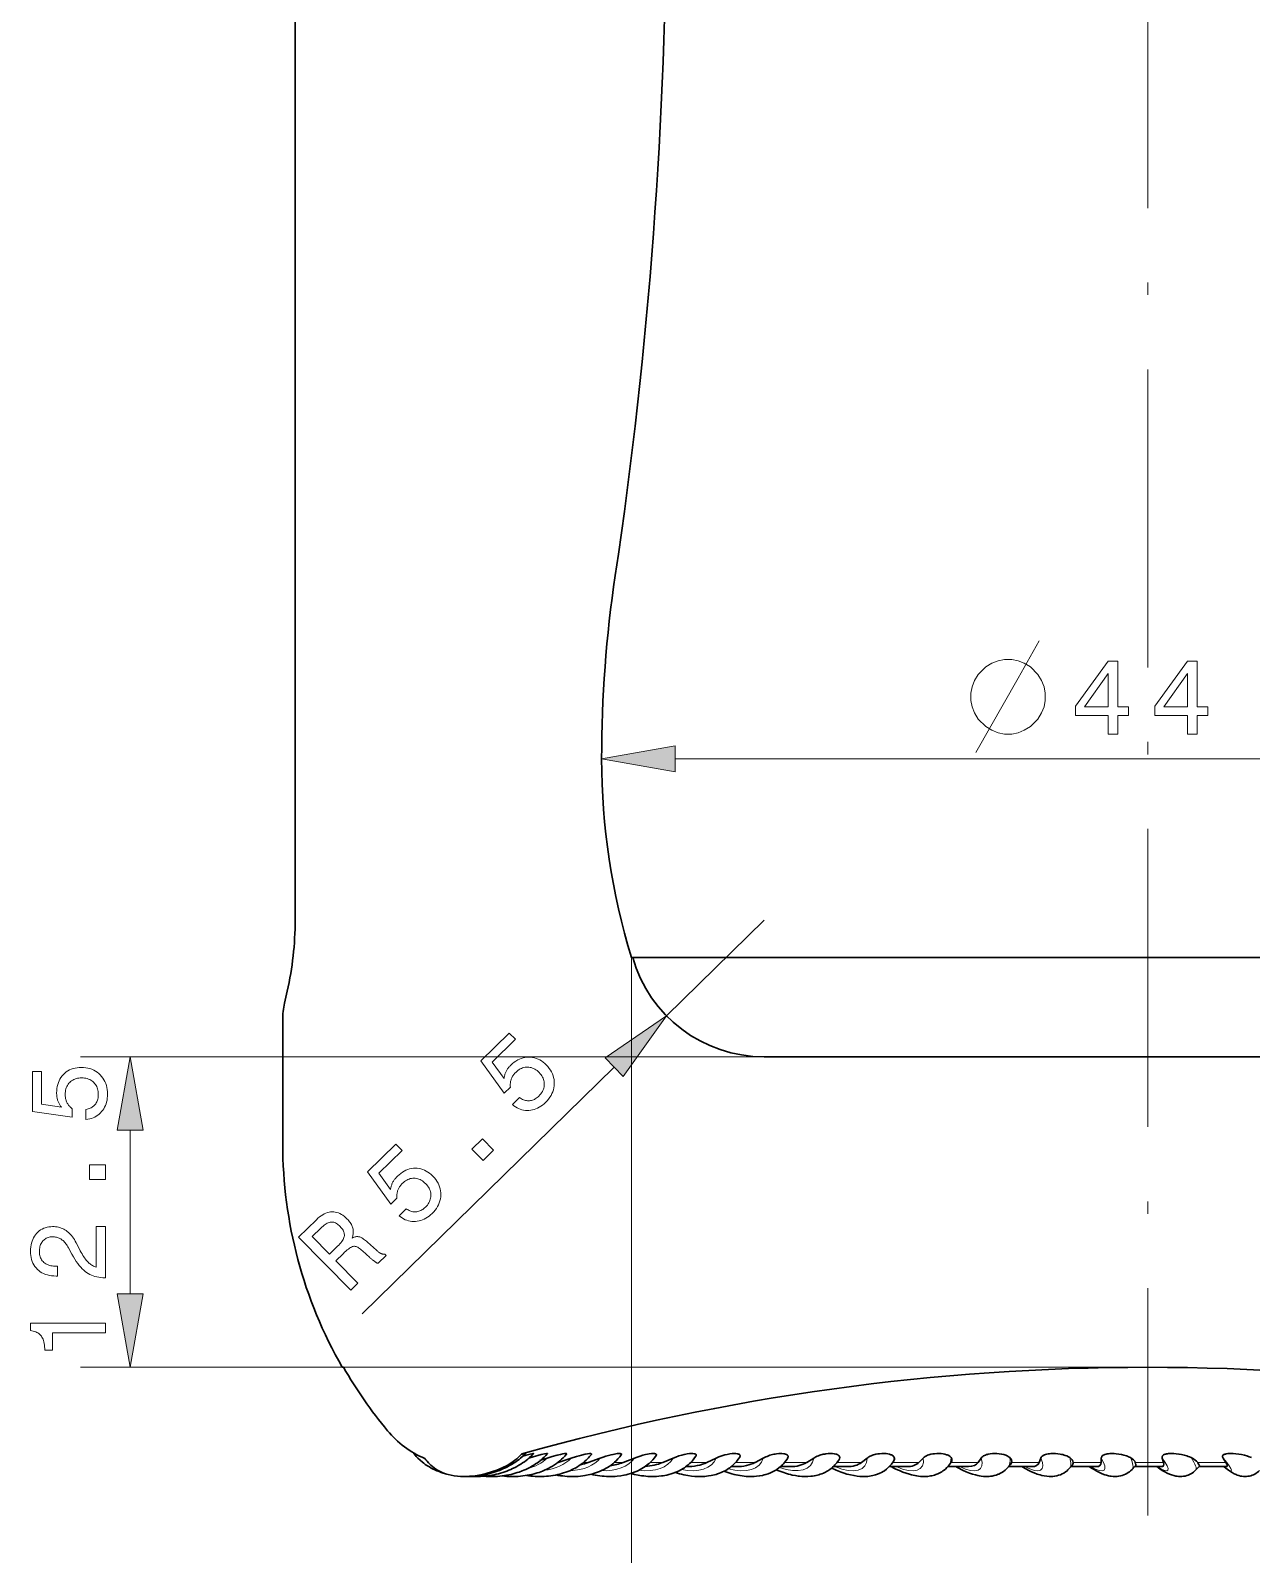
# Model space of a CAD drawing. Extents: x 0 to 297, y 0 to 547.
# Drawn here: x 100.6 to 149.8, y 124.1 to 185.5 of the extents above; entities that cross this region are included whole.
import ezdxf

# ---------------------------------------------------------------- set-up
doc = ezdxf.new("R2010")
doc.units = 0
doc.linetypes.add('DASHDOT', pattern=[18.5, 12, -3, 0.5, -3])

msp = doc.modelspace()

# ---------------------------------------------------------------- linework, layer by layer
at = {"color": 7, "linetype": 'DASHDOT', "lineweight": 13}
msp.add_line((145.6, 356.838), (145.6, 125.691), dxfattribs=at)
at = {"color": 7, "lineweight": 30}
for p, q in [((111.25, 149.658), (111.25, 242.858)), ((166.4, 148.158), (124.8, 148.158)), ((166.35, 148.158), (124.85, 148.158)), ((161.059, 144.158), (130.142, 144.158))]:
    msp.add_line(p, q, dxfattribs=at)
at = {"color": 7, "lineweight": 13}
for p, q in [((126.555, 156.158), (164.646, 156.158)), ((124.8, 148.158), (124.8, 115.795)), ((130.142, 144.158), (102.606, 144.158)), ((145.6, 131.658), (102.606, 131.658))]:
    msp.add_line(p, q, dxfattribs=at)
at = {"color": 7, "lineweight": 13, "ltscale": 0.1375}
msp.add_line((130.142, 149.658), (126.211, 145.811), dxfattribs=at)
at = {"color": 7, "lineweight": 30, "ltscale": 0.0125}
msp.add_line((110.933, 146.804), (110.824, 146.317), dxfattribs=at)
at = {"color": 7, "lineweight": 30, "ltscale": 0.125}
msp.add_line((110.75, 140.658), (110.75, 145.658), dxfattribs=at)
at = {"color": 7, "lineweight": 13, "ltscale": 0.35515}
msp.add_line((124.099, 143.745), (113.946, 133.809), dxfattribs=at)
at = {"color": 7, "lineweight": 13, "ltscale": 0.164782}
msp.add_line((104.606, 134.612), (104.606, 141.204), dxfattribs=at)
at = {"color": 7, "lineweight": 30, "ltscale": 0.00125}
msp.add_line((113.15, 131.658), (113.2, 131.658), dxfattribs=at)
at = {"color": 7, "lineweight": 30, "ltscale": 0.001687}
msp.add_line((116.723, 127.715), (116.675, 127.762), dxfattribs=at)
at = {"color": 7, "lineweight": 30, "ltscale": 0.007637}
msp.add_line((121.114, 127.906), (121.405, 127.999), dxfattribs=at)
at = {"color": 7, "lineweight": 30, "ltscale": 0.000493564}
msp.add_line((121.846, 127.823), (121.827, 127.817), dxfattribs=at)
at = {"color": 7, "lineweight": 13, "ltscale": 0.000283241}
msp.add_line((121.846, 127.823), (121.834, 127.823), dxfattribs=at)
at = {"color": 7, "lineweight": 30, "ltscale": 0.013822}
msp.add_line((121.846, 127.823), (122.37, 127.999), dxfattribs=at)
at = {"color": 7, "lineweight": 13, "ltscale": 0.00462}
msp.add_line((123.051, 127.823), (122.866, 127.823), dxfattribs=at)
at = {"color": 7, "lineweight": 30, "ltscale": 0.013106}
msp.add_line((123.051, 127.823), (123.545, 127.999), dxfattribs=at)
at = {"color": 7, "lineweight": 13, "ltscale": 0.008823}
msp.add_line((124.46, 127.823), (124.107, 127.823), dxfattribs=at)
at = {"color": 7, "lineweight": 30, "ltscale": 0.01229}
msp.add_line((124.46, 127.823), (124.919, 127.999), dxfattribs=at)
at = {"color": 7, "lineweight": 13, "ltscale": 0.012701}
msp.add_line((126.061, 127.823), (125.553, 127.823), dxfattribs=at)
at = {"color": 7, "lineweight": 30, "ltscale": 0.011386}
msp.add_line((126.061, 127.823), (126.481, 127.999), dxfattribs=at)
at = {"color": 7, "lineweight": 13, "ltscale": 0.016298}
msp.add_line((127.839, 127.823), (127.187, 127.823), dxfattribs=at)
at = {"color": 7, "lineweight": 30, "ltscale": 0.010408}
msp.add_line((127.839, 127.823), (128.216, 127.999), dxfattribs=at)
at = {"color": 7, "lineweight": 30, "ltscale": 0.004787}
msp.add_line((129.011, 127.658), (128.82, 127.658), dxfattribs=at)
at = {"color": 7, "lineweight": 13, "ltscale": 0.019516}
msp.add_line((129.778, 127.823), (128.997, 127.823), dxfattribs=at)
at = {"color": 7, "lineweight": 30, "ltscale": 0.009375}
msp.add_line((129.778, 127.823), (130.109, 127.999), dxfattribs=at)
at = {"color": 7, "lineweight": 30, "ltscale": 0.009306}
msp.add_line((131.177, 127.658), (130.805, 127.658), dxfattribs=at)
at = {"color": 7, "lineweight": 13, "ltscale": 0.022309}
msp.add_line((131.86, 127.823), (130.967, 127.823), dxfattribs=at)
at = {"color": 7, "lineweight": 30, "ltscale": 0.000759288}
msp.add_line((131.069, 127.963), (131.086, 127.989), dxfattribs=at)
at = {"color": 7, "lineweight": 30, "ltscale": 0.000904222}
msp.add_line((131.086, 127.989), (131.103, 128.021), dxfattribs=at)
at = {"color": 7, "lineweight": 30, "ltscale": 0.008309}
msp.add_line((131.86, 127.823), (132.142, 127.999), dxfattribs=at)
at = {"color": 7, "lineweight": 30, "ltscale": 0.013518}
msp.add_line((133.474, 127.658), (132.933, 127.658), dxfattribs=at)
at = {"color": 7, "lineweight": 13, "ltscale": 0.024621}
msp.add_line((134.066, 127.823), (133.081, 127.823), dxfattribs=at)
at = {"color": 7, "lineweight": 30, "ltscale": 0.002081}
msp.add_line((133.102, 127.852), (133.15, 127.92), dxfattribs=at)
at = {"color": 7, "lineweight": 30, "ltscale": 0.007244}
msp.add_line((134.066, 127.823), (134.296, 127.999), dxfattribs=at)
at = {"color": 7, "lineweight": 30, "ltscale": 0.017322}
msp.add_line((135.88, 127.658), (135.187, 127.658), dxfattribs=at)
at = {"color": 7, "lineweight": 30, "ltscale": 0.002941}
msp.add_line((135.275, 127.76), (135.347, 127.853), dxfattribs=at)
at = {"color": 7, "lineweight": 13, "ltscale": 0.02638}
msp.add_line((136.377, 127.823), (135.322, 127.823), dxfattribs=at)
at = {"color": 7, "lineweight": 30, "ltscale": 0.006228}
msp.add_line((136.377, 127.823), (136.553, 127.999), dxfattribs=at)
at = {"color": 7, "lineweight": 30, "ltscale": 0.020693}
msp.add_line((138.374, 127.658), (137.547, 127.658), dxfattribs=at)
at = {"color": 7, "lineweight": 30, "ltscale": 0.003438}
msp.add_line((137.569, 127.684), (137.657, 127.79), dxfattribs=at)
at = {"color": 7, "lineweight": 30, "ltscale": 0.001019}
msp.add_line((137.657, 127.79), (137.681, 127.823), dxfattribs=at)
at = {"color": 7, "lineweight": 13, "ltscale": 0.027258}
msp.add_line((138.771, 127.823), (137.681, 127.823), dxfattribs=at)
at = {"color": 7, "lineweight": 30, "ltscale": 0.005337}
msp.add_line((138.771, 127.823), (138.892, 127.999), dxfattribs=at)
at = {"color": 7, "lineweight": 30, "ltscale": 0.00389}
msp.add_line((139.964, 127.624), (140.067, 127.741), dxfattribs=at)
at = {"color": 7, "lineweight": 30, "ltscale": 0.02351}
msp.add_line((140.934, 127.658), (139.994, 127.658), dxfattribs=at)
at = {"color": 7, "lineweight": 13, "ltscale": 0.027888}
msp.add_line((141.227, 127.823), (140.112, 127.823), dxfattribs=at)
at = {"color": 7, "lineweight": 30, "ltscale": 0.004682}
msp.add_line((141.227, 127.823), (141.292, 127.999), dxfattribs=at)
at = {"color": 7, "lineweight": 30, "ltscale": 0.00434}
msp.add_line((142.438, 127.576), (142.556, 127.704), dxfattribs=at)
at = {"color": 7, "lineweight": 30, "ltscale": 0.025581}
msp.add_line((143.536, 127.658), (142.513, 127.658), dxfattribs=at)
at = {"color": 7, "lineweight": 13, "ltscale": 0.028265}
msp.add_line((143.723, 127.823), (142.593, 127.823), dxfattribs=at)
at = {"color": 7, "lineweight": 30, "ltscale": 0.004398}
msp.add_line((143.723, 127.823), (143.731, 127.999), dxfattribs=at)
at = {"color": 7, "lineweight": 30, "ltscale": 0.004779}
msp.add_line((144.968, 127.541), (145.1, 127.679), dxfattribs=at)
at = {"color": 7, "lineweight": 30, "ltscale": 0.026924}
msp.add_line((146.157, 127.658), (145.08, 127.658), dxfattribs=at)
at = {"color": 7, "lineweight": 13, "ltscale": 0.028387}
msp.add_line((146.236, 127.823), (145.101, 127.823), dxfattribs=at)
at = {"color": 7, "lineweight": 30, "ltscale": 0.004351}
msp.add_line((145.962, 127.657), (146.106, 127.559), dxfattribs=at)
at = {"color": 7, "lineweight": 30, "ltscale": 0.004565}
msp.add_line((146.236, 127.823), (146.187, 127.999), dxfattribs=at)
at = {"color": 7, "lineweight": 30, "ltscale": 0.005201}
msp.add_line((147.531, 127.515), (147.677, 127.664), dxfattribs=at)
at = {"color": 7, "lineweight": 13, "ltscale": 0.028251}
msp.add_line((148.743, 127.823), (147.613, 127.823), dxfattribs=at)
at = {"color": 7, "lineweight": 30, "ltscale": 0.027551}
msp.add_line((148.773, 127.658), (147.671, 127.658), dxfattribs=at)
at = {"color": 7, "lineweight": 30, "ltscale": 0.005135}
msp.add_line((148.743, 127.823), (148.637, 127.999), dxfattribs=at)
at = {"color": 7, "lineweight": 30, "ltscale": 0.002575}
msp.add_line((148.671, 127.658), (148.752, 127.594), dxfattribs=at)
at = {"color": 7, "lineweight": 30, "ltscale": 0.002965}
msp.add_line((130.634, 127.529), (130.744, 127.484), dxfattribs=at)
at = {"color": 7, "lineweight": 13}
msp.add_lwpolyline([(138.674, 156.408), (140.374, 159.408), (141.224, 160.908)], dxfattribs=at)
for points in [[(140.124, 160.158), (139.824, 160.158), (139.574, 160.108), (139.324, 160.008), (139.074, 159.858), (138.774, 159.558), (138.624, 159.308), (138.524, 159.058), (138.474, 158.808), (138.474, 158.508), (138.524, 158.258), (138.624, 158.008), (138.774, 157.758), (139.074, 157.458), (139.324, 157.308), (139.574, 157.208), (139.824, 157.158), (140.124, 157.158), (140.374, 157.208), (140.624, 157.308), (140.874, 157.458), (141.174, 157.758), (141.324, 158.008), (141.424, 158.258), (141.474, 158.508), (141.474, 158.808), (141.424, 159.058), (141.324, 159.308), (141.174, 159.558), (140.874, 159.858), (140.624, 160.008), (140.374, 160.108)], [(144.011, 157.158), (144.011, 157.9), (142.694, 157.9), (142.694, 158.28), (144.007, 160.091), (144.399, 160.091), (144.399, 158.246), (144.827, 158.246), (144.827, 157.9), (144.399, 157.9), (144.399, 157.158)], [(143.056, 158.246), (144.011, 158.246), (144.011, 159.589)], [(147.209, 157.158), (147.209, 157.9), (145.892, 157.9), (145.892, 158.28), (147.205, 160.091), (147.597, 160.091), (147.597, 158.246), (148.025, 158.246), (148.025, 157.9), (147.597, 157.9), (147.597, 157.158)], [(146.254, 158.246), (147.209, 158.246), (147.209, 159.589)], [(126.555, 156.679), (123.6, 156.158), (126.555, 155.637)], [(124.464, 143.373), (126.211, 145.811), (123.735, 144.117)], [(120.008, 142.235), (120.294, 142.515), (120.332, 142.488), (120.371, 142.464), (120.409, 142.444), (120.448, 142.427), (120.488, 142.413), (120.527, 142.402), (120.567, 142.394), (120.608, 142.389), (120.648, 142.388), (120.689, 142.39), (120.73, 142.395), (120.771, 142.403), (120.81, 142.414), (120.849, 142.428), (120.888, 142.446), (120.926, 142.466), (120.963, 142.49), (121, 142.517), (121.036, 142.547), (121.072, 142.58), (121.113, 142.622), (121.149, 142.666), (121.182, 142.71), (121.21, 142.756), (121.234, 142.803), (121.254, 142.85), (121.269, 142.899), (121.28, 142.948), (121.287, 142.998), (121.29, 143.05), (121.288, 143.101), (121.283, 143.152), (121.273, 143.201), (121.258, 143.25), (121.24, 143.298), (121.217, 143.345), (121.19, 143.391), (121.159, 143.436), (121.123, 143.48), (121.083, 143.523), (121.04, 143.565), (120.996, 143.602), (120.951, 143.635), (120.906, 143.663), (120.859, 143.688), (120.811, 143.708), (120.763, 143.723), (120.714, 143.735), (120.664, 143.742), (120.613, 143.744), (120.562, 143.743), (120.512, 143.737), (120.463, 143.727), (120.414, 143.712), (120.366, 143.693), (120.319, 143.67), (120.273, 143.642), (120.227, 143.61), (120.182, 143.574), (120.138, 143.533), (120.114, 143.509), (120.091, 143.483), (120.07, 143.457), (120.05, 143.431), (120.031, 143.404), (120.014, 143.376), (119.998, 143.348), (119.983, 143.319), (119.97, 143.29), (119.959, 143.26), (119.948, 143.23), (119.94, 143.199), (119.933, 143.168), (119.927, 143.136), (119.923, 143.104), (119.92, 143.071), (119.918, 143.038), (119.918, 143.005), (119.92, 142.971), (119.923, 142.936), (119.677, 142.696), (118.734, 143.997), (119.88, 145.118), (120.127, 144.865), (119.189, 143.946), (119.667, 143.285), (119.67, 143.314), (119.674, 143.342), (119.679, 143.37), (119.685, 143.399), (119.693, 143.427), (119.702, 143.455), (119.711, 143.483), (119.722, 143.511), (119.735, 143.538), (119.748, 143.566), (119.763, 143.593), (119.778, 143.62), (119.795, 143.647), (119.813, 143.674), (119.831, 143.7), (119.851, 143.725), (119.872, 143.751), (119.894, 143.776), (119.918, 143.8), (119.942, 143.825), (120.008, 143.886), (120.076, 143.941), (120.145, 143.99), (120.216, 144.032), (120.287, 144.067), (120.36, 144.096), (120.434, 144.119), (120.51, 144.135), (120.587, 144.145), (120.665, 144.149), (120.742, 144.146), (120.818, 144.136), (120.893, 144.12), (120.966, 144.098), (121.037, 144.07), (121.107, 144.035), (121.174, 143.994), (121.241, 143.946), (121.305, 143.892), (121.368, 143.832), (121.431, 143.763), (121.487, 143.693), (121.536, 143.622), (121.579, 143.549), (121.614, 143.474), (121.643, 143.398), (121.665, 143.32), (121.68, 143.24), (121.689, 143.159), (121.691, 143.076), (121.686, 142.993), (121.674, 142.912), (121.656, 142.833), (121.63, 142.755), (121.599, 142.679), (121.56, 142.604), (121.515, 142.532), (121.464, 142.46), (121.405, 142.391), (121.34, 142.323), (121.279, 142.267), (121.216, 142.216), (121.153, 142.17), (121.088, 142.13), (121.021, 142.095), (120.954, 142.065), (120.885, 142.042), (120.815, 142.023), (120.743, 142.01), (120.67, 142.002), (120.598, 142), (120.526, 142.004), (120.457, 142.013), (120.388, 142.028), (120.321, 142.048), (120.256, 142.074), (120.192, 142.106), (120.129, 142.143), (120.068, 142.186)], [(102.824, 141.641), (102.824, 142.042), (102.87, 142.05), (102.913, 142.061), (102.955, 142.074), (102.995, 142.09), (103.032, 142.108), (103.068, 142.129), (103.101, 142.152), (103.133, 142.178), (103.162, 142.206), (103.19, 142.237), (103.215, 142.269), (103.237, 142.304), (103.257, 142.34), (103.274, 142.378), (103.289, 142.418), (103.3, 142.459), (103.31, 142.502), (103.316, 142.547), (103.32, 142.594), (103.321, 142.642), (103.32, 142.702), (103.314, 142.758), (103.305, 142.813), (103.292, 142.865), (103.276, 142.914), (103.255, 142.962), (103.232, 143.007), (103.204, 143.049), (103.173, 143.089), (103.138, 143.127), (103.1, 143.162), (103.06, 143.193), (103.018, 143.221), (102.973, 143.245), (102.926, 143.265), (102.876, 143.281), (102.824, 143.294), (102.77, 143.303), (102.714, 143.309), (102.655, 143.311), (102.595, 143.309), (102.538, 143.303), (102.483, 143.294), (102.431, 143.282), (102.381, 143.265), (102.333, 143.245), (102.288, 143.222), (102.246, 143.195), (102.206, 143.164), (102.168, 143.129), (102.134, 143.092), (102.103, 143.052), (102.076, 143.009), (102.052, 142.964), (102.032, 142.917), (102.016, 142.867), (102.003, 142.815), (101.994, 142.76), (101.989, 142.702), (101.987, 142.642), (101.988, 142.608), (101.99, 142.574), (101.993, 142.54), (101.998, 142.507), (102.004, 142.475), (102.012, 142.443), (102.021, 142.412), (102.031, 142.382), (102.043, 142.352), (102.057, 142.323), (102.071, 142.295), (102.087, 142.267), (102.104, 142.24), (102.123, 142.213), (102.143, 142.188), (102.164, 142.163), (102.187, 142.139), (102.211, 142.116), (102.236, 142.093), (102.263, 142.071), (102.263, 141.727), (100.674, 141.964), (100.674, 143.566), (101.028, 143.566), (101.028, 142.252), (101.835, 142.132), (101.817, 142.154), (101.799, 142.177), (101.782, 142.2), (101.767, 142.224), (101.752, 142.249), (101.738, 142.275), (101.725, 142.302), (101.712, 142.329), (101.701, 142.357), (101.691, 142.386), (101.681, 142.416), (101.673, 142.446), (101.665, 142.477), (101.659, 142.508), (101.654, 142.539), (101.649, 142.572), (101.646, 142.604), (101.643, 142.638), (101.642, 142.671), (101.641, 142.706), (101.644, 142.796), (101.652, 142.883), (101.666, 142.966), (101.685, 143.046), (101.71, 143.122), (101.74, 143.195), (101.775, 143.264), (101.817, 143.329), (101.863, 143.391), (101.915, 143.449), (101.972, 143.502), (102.032, 143.55), (102.095, 143.592), (102.162, 143.629), (102.232, 143.66), (102.306, 143.685), (102.383, 143.705), (102.463, 143.719), (102.547, 143.727), (102.634, 143.73), (102.727, 143.727), (102.816, 143.718), (102.901, 143.703), (102.983, 143.683), (103.062, 143.656), (103.136, 143.623), (103.208, 143.584), (103.275, 143.539), (103.339, 143.489), (103.399, 143.432), (103.455, 143.37), (103.505, 143.305), (103.549, 143.237), (103.587, 143.164), (103.619, 143.089), (103.646, 143.009), (103.666, 142.926), (103.681, 142.839), (103.69, 142.749), (103.693, 142.655), (103.69, 142.572), (103.683, 142.491), (103.671, 142.414), (103.654, 142.339), (103.633, 142.267), (103.606, 142.199), (103.575, 142.133), (103.539, 142.069), (103.499, 142.009), (103.453, 141.952), (103.404, 141.899), (103.351, 141.85), (103.296, 141.807), (103.238, 141.768), (103.176, 141.735), (103.112, 141.706), (103.044, 141.682), (102.974, 141.664), (102.9, 141.65)], [(105.127, 141.204), (104.606, 144.158), (104.085, 141.204)], [(115.436, 137.761), (115.723, 138.041), (115.761, 138.014), (115.799, 137.991), (115.838, 137.97), (115.877, 137.953), (115.916, 137.939), (115.956, 137.928), (115.996, 137.92), (116.036, 137.916), (116.077, 137.914), (116.118, 137.916), (116.159, 137.921), (116.199, 137.929), (116.239, 137.941), (116.278, 137.955), (116.316, 137.972), (116.354, 137.993), (116.392, 138.016), (116.428, 138.043), (116.464, 138.073), (116.5, 138.106), (116.541, 138.149), (116.578, 138.192), (116.61, 138.237), (116.638, 138.282), (116.662, 138.329), (116.682, 138.376), (116.697, 138.425), (116.709, 138.474), (116.716, 138.525), (116.718, 138.576), (116.717, 138.628), (116.711, 138.678), (116.701, 138.728), (116.687, 138.776), (116.668, 138.824), (116.645, 138.871), (116.618, 138.917), (116.587, 138.962), (116.551, 139.006), (116.512, 139.049), (116.469, 139.091), (116.424, 139.128), (116.38, 139.161), (116.334, 139.19), (116.287, 139.214), (116.24, 139.234), (116.192, 139.25), (116.142, 139.261), (116.092, 139.268), (116.042, 139.271), (115.991, 139.269), (115.94, 139.263), (115.891, 139.253), (115.842, 139.238), (115.795, 139.219), (115.748, 139.196), (115.701, 139.169), (115.656, 139.137), (115.611, 139.1), (115.567, 139.06), (115.542, 139.035), (115.519, 139.01), (115.498, 138.984), (115.478, 138.957), (115.459, 138.93), (115.442, 138.903), (115.426, 138.875), (115.412, 138.846), (115.399, 138.816), (115.387, 138.787), (115.377, 138.756), (115.368, 138.725), (115.361, 138.694), (115.355, 138.662), (115.351, 138.63), (115.348, 138.598), (115.347, 138.565), (115.347, 138.531), (115.348, 138.497), (115.351, 138.463), (115.106, 138.222), (114.163, 139.524), (115.308, 140.644), (115.556, 140.391), (114.617, 139.473), (115.096, 138.811), (115.099, 138.84), (115.102, 138.868), (115.107, 138.897), (115.114, 138.925), (115.121, 138.953), (115.13, 138.981), (115.14, 139.009), (115.151, 139.037), (115.163, 139.065), (115.176, 139.092), (115.191, 139.12), (115.207, 139.147), (115.223, 139.174), (115.241, 139.2), (115.26, 139.226), (115.28, 139.252), (115.301, 139.277), (115.323, 139.302), (115.346, 139.327), (115.37, 139.351), (115.437, 139.412), (115.505, 139.467), (115.574, 139.516), (115.644, 139.558), (115.716, 139.594), (115.789, 139.623), (115.863, 139.645), (115.938, 139.662), (116.015, 139.672), (116.093, 139.675), (116.171, 139.672), (116.247, 139.663), (116.321, 139.647), (116.394, 139.625), (116.465, 139.596), (116.535, 139.561), (116.603, 139.52), (116.669, 139.472), (116.734, 139.418), (116.797, 139.358), (116.86, 139.29), (116.915, 139.22), (116.965, 139.148), (117.007, 139.075), (117.042, 139), (117.071, 138.924), (117.093, 138.846), (117.109, 138.766), (117.117, 138.685), (117.119, 138.602), (117.114, 138.52), (117.102, 138.438), (117.084, 138.359), (117.059, 138.281), (117.027, 138.205), (116.989, 138.131), (116.944, 138.058), (116.892, 137.987), (116.834, 137.917), (116.769, 137.85), (116.707, 137.793), (116.645, 137.742), (116.581, 137.696), (116.516, 137.656), (116.45, 137.621), (116.382, 137.592), (116.313, 137.568), (116.243, 137.549), (116.171, 137.536), (116.099, 137.529), (116.026, 137.527), (115.955, 137.53), (115.885, 137.54), (115.817, 137.554), (115.75, 137.575), (115.684, 137.601), (115.62, 137.632), (115.557, 137.67), (115.496, 137.713)], [(118.821, 139.979), (118.371, 140.438), (118.797, 140.855), (119.247, 140.396)], [(103.606, 139.214), (102.963, 139.214), (102.963, 139.811), (103.606, 139.811)], [(113.488, 134.76), (111.392, 136.901), (112.108, 137.601), (112.171, 137.66), (112.235, 137.713), (112.298, 137.76), (112.361, 137.801), (112.425, 137.835), (112.488, 137.864), (112.552, 137.886), (112.616, 137.903), (112.679, 137.913), (112.743, 137.917), (112.806, 137.916), (112.869, 137.908), (112.931, 137.894), (112.993, 137.874), (113.055, 137.847), (113.115, 137.815), (113.176, 137.777), (113.235, 137.732), (113.294, 137.682), (113.353, 137.625), (113.386, 137.59), (113.417, 137.554), (113.445, 137.518), (113.471, 137.482), (113.494, 137.445), (113.515, 137.408), (113.534, 137.371), (113.549, 137.333), (113.563, 137.295), (113.574, 137.257), (113.582, 137.218), (113.588, 137.18), (113.591, 137.141), (113.592, 137.102), (113.59, 137.062), (113.586, 137.023), (113.579, 136.983), (113.57, 136.943), (113.559, 136.903), (113.545, 136.863), (113.575, 136.878), (113.605, 136.89), (113.634, 136.9), (113.663, 136.909), (113.691, 136.915), (113.719, 136.919), (113.747, 136.92), (113.774, 136.92), (113.8, 136.917), (113.826, 136.913), (113.853, 136.905), (113.881, 136.895), (113.911, 136.881), (113.942, 136.864), (113.975, 136.845), (114.009, 136.822), (114.045, 136.795), (114.083, 136.766), (114.122, 136.734), (114.163, 136.698), (114.526, 136.372), (114.549, 136.352), (114.572, 136.333), (114.593, 136.315), (114.613, 136.299), (114.633, 136.285), (114.652, 136.272), (114.669, 136.26), (114.686, 136.25), (114.702, 136.242), (114.717, 136.234), (114.732, 136.228), (114.746, 136.224), (114.761, 136.22), (114.775, 136.217), (114.79, 136.215), (114.804, 136.214), (114.818, 136.214), (114.833, 136.215), (114.847, 136.216), (114.862, 136.219), (114.919, 136.161), (114.595, 135.844), (114.584, 135.847), (114.572, 135.851), (114.56, 135.856), (114.547, 135.862), (114.533, 135.868), (114.52, 135.876), (114.505, 135.884), (114.49, 135.893), (114.475, 135.903), (114.459, 135.914), (114.442, 135.925), (114.424, 135.938), (114.406, 135.952), (114.387, 135.967), (114.367, 135.983), (114.346, 136), (114.325, 136.019), (114.302, 136.038), (114.279, 136.058), (114.255, 136.08), (113.968, 136.342), (113.926, 136.38), (113.885, 136.413), (113.845, 136.442), (113.808, 136.467), (113.772, 136.488), (113.737, 136.505), (113.704, 136.518), (113.673, 136.526), (113.644, 136.531), (113.616, 136.531), (113.587, 136.526), (113.555, 136.516), (113.52, 136.5), (113.481, 136.479), (113.44, 136.452), (113.395, 136.419), (113.347, 136.381), (113.295, 136.337), (113.241, 136.287), (113.183, 136.232), (112.889, 135.944), (113.774, 135.04)], [(112.285, 137.261), (111.935, 136.919), (112.633, 136.206), (112.963, 136.529), (113.011, 136.578), (113.054, 136.625), (113.093, 136.671), (113.127, 136.716), (113.156, 136.759), (113.181, 136.801), (113.201, 136.842), (113.216, 136.881), (113.227, 136.919), (113.233, 136.956), (113.234, 136.992), (113.232, 137.028), (113.225, 137.065), (113.214, 137.102), (113.199, 137.139), (113.18, 137.176), (113.157, 137.214), (113.129, 137.252), (113.098, 137.29), (113.062, 137.329), (113.025, 137.365), (112.988, 137.396), (112.951, 137.424), (112.915, 137.448), (112.878, 137.468), (112.842, 137.483), (112.806, 137.495), (112.77, 137.502), (112.734, 137.506), (112.698, 137.505), (112.662, 137.5), (112.625, 137.491), (112.586, 137.477), (112.546, 137.459), (112.506, 137.437), (112.464, 137.411), (112.421, 137.38), (112.376, 137.344), (112.331, 137.305)], [(103.606, 135.262), (103.593, 135.262), (103.506, 135.264), (103.421, 135.27), (103.34, 135.28), (103.261, 135.295), (103.185, 135.313), (103.112, 135.336), (103.042, 135.363), (102.975, 135.394), (102.911, 135.429), (102.85, 135.468), (102.791, 135.513), (102.731, 135.564), (102.672, 135.622), (102.612, 135.687), (102.553, 135.758), (102.494, 135.836), (102.435, 135.921), (102.376, 136.012), (102.318, 136.11), (102.259, 136.214), (102.12, 136.47), (102.095, 136.514), (102.069, 136.556), (102.042, 136.596), (102.015, 136.633), (101.988, 136.668), (101.96, 136.701), (101.931, 136.73), (101.901, 136.758), (101.871, 136.782), (101.84, 136.805), (101.809, 136.825), (101.776, 136.843), (101.743, 136.859), (101.708, 136.872), (101.672, 136.884), (101.635, 136.893), (101.597, 136.901), (101.558, 136.906), (101.518, 136.909), (101.477, 136.91), (101.43, 136.909), (101.385, 136.904), (101.342, 136.895), (101.301, 136.884), (101.261, 136.869), (101.224, 136.851), (101.188, 136.83), (101.154, 136.806), (101.122, 136.778), (101.092, 136.747), (101.064, 136.713), (101.039, 136.677), (101.017, 136.639), (100.998, 136.598), (100.982, 136.556), (100.969, 136.511), (100.959, 136.464), (100.951, 136.415), (100.947, 136.363), (100.945, 136.309), (100.947, 136.256), (100.953, 136.205), (100.962, 136.156), (100.975, 136.11), (100.992, 136.066), (101.012, 136.024), (101.036, 135.985), (101.064, 135.948), (101.096, 135.913), (101.131, 135.88), (101.17, 135.85), (101.211, 135.824), (101.255, 135.8), (101.302, 135.78), (101.351, 135.762), (101.404, 135.748), (101.459, 135.737), (101.517, 135.73), (101.578, 135.725), (101.641, 135.723), (101.677, 135.723), (101.677, 135.331), (101.616, 135.331), (101.523, 135.334), (101.434, 135.342), (101.349, 135.355), (101.268, 135.374), (101.191, 135.399), (101.118, 135.428), (101.048, 135.463), (100.983, 135.504), (100.922, 135.55), (100.864, 135.601), (100.812, 135.657), (100.765, 135.717), (100.723, 135.78), (100.687, 135.848), (100.656, 135.919), (100.631, 135.994), (100.612, 136.073), (100.598, 136.156), (100.59, 136.242), (100.587, 136.333), (100.59, 136.419), (100.597, 136.503), (100.609, 136.583), (100.627, 136.66), (100.649, 136.733), (100.676, 136.803), (100.708, 136.869), (100.745, 136.932), (100.787, 136.992), (100.834, 137.048), (100.885, 137.1), (100.939, 137.147), (100.996, 137.187), (101.056, 137.223), (101.119, 137.253), (101.185, 137.278), (101.255, 137.297), (101.327, 137.31), (101.402, 137.319), (101.481, 137.321), (101.542, 137.32), (101.602, 137.315), (101.66, 137.307), (101.717, 137.296), (101.772, 137.281), (101.825, 137.264), (101.877, 137.243), (101.928, 137.219), (101.976, 137.191), (102.024, 137.161), (102.07, 137.127), (102.115, 137.09), (102.158, 137.05), (102.2, 137.006), (102.241, 136.959), (102.281, 136.908), (102.32, 136.854), (102.357, 136.797), (102.393, 136.736), (102.428, 136.672), (102.556, 136.419), (102.593, 136.349), (102.63, 136.283), (102.666, 136.221), (102.701, 136.163), (102.735, 136.109), (102.768, 136.06), (102.801, 136.014), (102.833, 135.972), (102.865, 135.935), (102.896, 135.901), (102.926, 135.871), (102.958, 135.843), (102.99, 135.817), (103.023, 135.793), (103.056, 135.771), (103.091, 135.751), (103.126, 135.734), (103.161, 135.718), (103.198, 135.705), (103.235, 135.694), (103.235, 137.321), (103.606, 137.321)], [(104.085, 134.612), (104.606, 131.658), (105.127, 134.612)], [(103.606, 133.039), (101.473, 133.039), (101.473, 132.34), (101.167, 132.34), (101.164, 132.415), (101.159, 132.486), (101.151, 132.553), (101.141, 132.616), (101.128, 132.676), (101.113, 132.731), (101.094, 132.783), (101.074, 132.83), (101.05, 132.873), (101.025, 132.913), (100.996, 132.949), (100.964, 132.982), (100.928, 133.012), (100.889, 133.039), (100.847, 133.063), (100.802, 133.084), (100.753, 133.102), (100.701, 133.117), (100.646, 133.129), (100.587, 133.139), (100.587, 133.432), (103.606, 133.432)]]:
    msp.add_lwpolyline(points, close=True, dxfattribs=at)
at = {"color": 7, "lineweight": 30}
for points in [[(116.005, 128.22), (116.045, 128.167), (116.087, 128.116), (116.131, 128.066), (116.196, 127.997), (116.285, 127.913), (116.379, 127.833), (116.435, 127.79), (116.492, 127.749), (116.55, 127.709), (116.659, 127.642), (116.733, 127.6), (116.808, 127.561), (116.885, 127.525), (116.963, 127.491)], [(116.723, 127.715), (116.785, 127.658), (116.851, 127.606), (116.92, 127.557), (116.992, 127.512), (117.042, 127.485), (117.092, 127.459), (117.196, 127.412), (117.302, 127.372), (117.361, 127.353), (117.421, 127.336), (117.542, 127.308), (117.664, 127.286), (117.787, 127.271), (117.911, 127.261), (118.051, 127.258)], [(118.052, 127.26), (118.142, 127.258), (118.233, 127.259), (118.325, 127.261), (118.416, 127.266), (118.507, 127.274), (118.598, 127.283), (118.688, 127.295), (118.779, 127.309), (118.868, 127.326), (118.958, 127.345), (119.047, 127.366), (119.135, 127.389), (119.223, 127.415), (119.31, 127.442), (119.395, 127.472), (119.48, 127.504), (119.564, 127.538), (119.647, 127.575), (119.729, 127.613), (119.81, 127.654), (119.889, 127.697), (119.966, 127.742), (120.078, 127.812), (120.141, 127.855), (120.206, 127.901), (120.27, 127.95), (120.333, 128), (120.436, 128.089), (120.534, 128.184)], [(118.361, 127.263), (118.452, 127.259), (118.542, 127.258), (118.633, 127.259), (118.724, 127.262), (118.815, 127.268), (118.905, 127.276), (118.995, 127.286), (119.085, 127.298), (119.175, 127.313), (119.264, 127.33), (119.352, 127.349), (119.44, 127.371), (119.527, 127.395), (119.613, 127.421), (119.699, 127.449), (119.783, 127.48), (119.86, 127.51), (119.936, 127.541), (120.011, 127.575), (120.112, 127.625), (120.189, 127.666), (120.266, 127.71), (120.342, 127.756), (120.416, 127.804), (120.488, 127.855), (120.559, 127.908), (120.628, 127.963), (120.694, 128.02), (120.781, 128.101), (120.858, 128.18)], [(118.857, 127.271), (118.948, 127.265), (119.04, 127.26), (119.132, 127.258), (119.224, 127.258), (119.316, 127.261), (119.407, 127.266), (119.499, 127.274), (119.59, 127.283), (119.68, 127.295), (119.771, 127.31), (119.86, 127.327), (119.949, 127.346), (120.038, 127.368), (120.12, 127.39), (120.2, 127.414), (120.28, 127.44), (120.394, 127.482), (120.465, 127.511), (120.549, 127.548), (120.63, 127.586), (120.71, 127.627), (120.788, 127.67), (120.865, 127.716), (120.94, 127.764), (121.014, 127.815), (121.12, 127.895), (121.204, 127.966), (121.286, 128.042), (121.35, 128.106), (121.411, 128.173)], [(119.594, 127.284), (119.686, 127.274), (119.778, 127.266), (119.871, 127.261), (119.963, 127.259), (120.056, 127.258), (120.148, 127.26), (120.24, 127.265), (120.332, 127.272), (120.424, 127.281), (120.515, 127.293), (120.605, 127.307), (120.695, 127.324), (120.784, 127.343), (120.878, 127.366), (121.003, 127.402), (121.078, 127.426), (121.151, 127.452), (121.223, 127.48), (121.302, 127.513), (121.385, 127.55), (121.465, 127.59), (121.544, 127.633), (121.623, 127.679), (121.701, 127.728), (121.774, 127.778), (121.844, 127.83), (121.917, 127.889), (121.988, 127.951), (122.055, 128.016), (122.12, 128.083), (122.189, 128.162)], [(120.363, 128.144), (120.462, 128.17), (120.514, 128.182), (120.53, 128.185), (120.533, 128.185), (120.534, 128.185), (120.534, 128.184), (120.534, 128.184), (120.534, 128.184), (120.534, 128.184)], [(120.428, 128.082), (120.555, 128.117), (120.713, 128.158), (120.802, 128.178), (120.844, 128.184), (120.855, 128.185), (120.858, 128.184), (120.859, 128.183), (120.86, 128.182), (120.859, 128.182), (120.858, 128.18)], [(120.566, 127.301), (120.655, 127.288), (120.745, 127.277), (120.835, 127.269), (120.925, 127.263), (121.015, 127.259), (121.105, 127.258), (121.194, 127.259), (121.284, 127.262), (121.373, 127.268), (121.462, 127.276), (121.551, 127.286), (121.638, 127.299), (121.737, 127.317), (121.837, 127.338), (121.911, 127.356), (121.984, 127.376), (122.068, 127.401), (122.151, 127.429), (122.233, 127.46), (122.315, 127.493), (122.437, 127.55), (122.556, 127.613), (122.625, 127.654), (122.699, 127.701), (122.771, 127.751), (122.841, 127.803), (122.908, 127.859), (122.971, 127.915), (123.019, 127.961), (123.066, 128.01), (123.112, 128.06), (123.185, 128.148)], [(120.66, 127.999), (120.847, 128.055), (121.03, 128.106), (121.169, 128.143), (121.3, 128.172), (121.374, 128.184), (121.395, 128.185), (121.408, 128.184), (121.412, 128.182), (121.413, 128.181), (121.414, 128.18), (121.414, 128.178), (121.414, 128.176), (121.411, 128.173)], [(121.405, 127.999), (121.606, 128.06), (121.802, 128.116), (121.943, 128.151), (122.033, 128.17), (122.098, 128.18), (122.143, 128.184), (122.164, 128.185), (122.179, 128.183), (122.19, 128.179), (122.193, 128.176), (122.194, 128.172), (122.193, 128.169), (122.189, 128.162)], [(121.764, 127.322), (121.853, 127.306), (121.942, 127.292), (122.032, 127.281), (122.122, 127.271), (122.212, 127.265), (122.301, 127.26), (122.391, 127.258), (122.481, 127.259), (122.57, 127.261), (122.659, 127.266), (122.748, 127.274), (122.836, 127.284), (122.928, 127.298), (123.051, 127.321), (123.126, 127.337), (123.198, 127.356), (123.27, 127.376), (123.351, 127.401), (123.434, 127.431), (123.516, 127.462), (123.6, 127.499), (123.709, 127.553), (123.776, 127.589), (123.841, 127.628), (123.905, 127.668), (123.978, 127.719), (124.05, 127.774), (124.116, 127.83), (124.18, 127.888), (124.257, 127.967), (124.33, 128.05), (124.391, 128.129)], [(122.37, 127.999), (122.583, 128.067), (122.691, 128.098), (122.788, 128.124), (122.931, 128.158), (123.035, 128.176), (123.105, 128.184), (123.153, 128.184), (123.169, 128.182), (123.181, 128.178), (123.189, 128.172), (123.192, 128.166), (123.191, 128.158), (123.185, 128.148)], [(123.171, 127.348), (123.26, 127.329), (123.349, 127.312), (123.438, 127.297), (123.527, 127.285), (123.617, 127.275), (123.706, 127.267), (123.795, 127.262), (123.885, 127.259), (123.974, 127.258), (124.063, 127.26), (124.145, 127.265), (124.219, 127.27), (124.367, 127.288), (124.499, 127.31), (124.588, 127.329), (124.673, 127.35), (124.757, 127.375), (124.849, 127.405), (124.954, 127.445), (125.025, 127.476), (125.088, 127.505), (125.154, 127.539), (125.222, 127.577), (125.287, 127.617), (125.354, 127.662), (125.452, 127.736), (125.515, 127.789), (125.574, 127.843), (125.633, 127.903), (125.658, 127.93), (125.729, 128.014), (125.797, 128.105)], [(123.545, 127.999), (123.654, 128.036), (123.767, 128.073), (123.879, 128.106), (123.98, 128.132), (124.058, 128.151), (124.124, 128.164), (124.221, 128.179), (124.291, 128.185), (124.343, 128.183), (124.363, 128.181), (124.379, 128.176), (124.388, 128.171), (124.395, 128.166), (124.4, 128.156), (124.399, 128.143), (124.391, 128.129)], [(124.779, 127.381), (124.925, 127.344), (125.069, 127.314), (125.205, 127.292), (125.294, 127.28), (125.38, 127.271), (125.466, 127.264), (125.552, 127.26), (125.638, 127.258), (125.724, 127.259), (125.809, 127.262), (125.905, 127.268), (126.012, 127.28), (126.083, 127.29), (126.151, 127.302), (126.23, 127.318), (126.313, 127.338), (126.395, 127.361), (126.48, 127.388), (126.595, 127.432), (126.662, 127.461), (126.727, 127.492), (126.792, 127.526), (126.881, 127.579), (126.933, 127.613), (126.984, 127.649), (127.033, 127.686), (127.08, 127.725), (127.145, 127.782), (127.193, 127.829), (127.24, 127.878), (127.284, 127.93), (127.345, 128.008), (127.392, 128.076)], [(124.919, 127.999), (125.03, 128.04), (125.147, 128.079), (125.263, 128.113), (125.365, 128.139), (125.444, 128.157), (125.511, 128.169), (125.606, 128.181), (125.678, 128.185), (125.733, 128.182), (125.756, 128.178), (125.775, 128.173), (125.788, 128.167), (125.798, 128.16), (125.806, 128.15), (125.809, 128.14), (125.808, 128.127), (125.804, 128.117), (125.797, 128.105)], [(126.481, 127.999), (126.592, 128.043), (126.711, 128.085), (126.828, 128.12), (126.93, 128.146), (126.99, 128.158), (127.043, 128.168), (127.134, 128.18), (127.209, 128.184), (127.269, 128.184), (127.321, 128.178), (127.344, 128.173), (127.363, 128.167), (127.377, 128.16), (127.388, 128.153), (127.401, 128.138), (127.405, 128.13), (127.406, 128.121), (127.406, 128.111), (127.404, 128.1), (127.392, 128.076)], [(126.569, 127.421), (126.653, 127.396), (126.737, 127.372), (126.822, 127.35), (126.907, 127.331), (126.992, 127.313), (127.077, 127.298), (127.221, 127.278), (127.349, 127.266), (127.417, 127.262), (127.505, 127.259), (127.59, 127.258), (127.676, 127.261), (127.753, 127.265), (127.822, 127.271), (127.901, 127.281), (128.007, 127.298), (128.084, 127.314), (128.147, 127.329), (128.21, 127.346), (128.273, 127.366), (128.343, 127.39), (128.411, 127.417), (128.474, 127.444), (128.536, 127.474), (128.597, 127.507), (128.66, 127.544), (128.711, 127.577), (128.758, 127.61), (128.805, 127.645), (128.85, 127.681), (128.897, 127.723), (128.943, 127.767), (128.995, 127.82), (129.045, 127.878), (129.106, 127.957), (129.162, 128.042)], [(128.216, 127.999), (128.325, 128.046), (128.443, 128.09), (128.561, 128.127), (128.663, 128.151), (128.767, 128.17), (128.856, 128.181), (128.93, 128.185), (129.003, 128.183), (129.064, 128.176), (129.09, 128.17), (129.114, 128.163), (129.132, 128.155), (129.148, 128.146), (129.158, 128.138), (129.166, 128.129), (129.173, 128.119), (129.177, 128.109), (129.179, 128.093), (129.177, 128.076), (129.17, 128.056), (129.162, 128.042)], [(128.527, 127.47), (128.688, 127.414), (128.769, 127.389), (128.85, 127.366), (128.932, 127.345), (129.014, 127.326), (129.095, 127.31), (129.178, 127.295), (129.262, 127.283), (129.343, 127.273), (129.424, 127.266), (129.505, 127.261), (129.587, 127.258), (129.669, 127.259), (129.75, 127.262), (129.838, 127.268), (129.965, 127.284), (130.084, 127.306), (130.151, 127.322), (130.221, 127.342), (130.306, 127.37), (130.401, 127.407), (130.458, 127.432), (130.511, 127.459), (130.562, 127.486), (130.612, 127.516), (130.661, 127.547), (130.741, 127.605), (130.788, 127.643), (130.835, 127.684), (130.88, 127.727), (130.923, 127.773), (130.972, 127.829), (131.023, 127.895), (131.069, 127.963)], [(130.109, 127.999), (130.157, 128.023), (130.21, 128.048), (130.265, 128.071), (130.322, 128.093), (130.38, 128.113), (130.435, 128.13), (130.535, 128.154), (130.59, 128.164), (130.641, 128.172), (130.733, 128.182), (130.812, 128.185), (130.857, 128.184), (130.934, 128.178), (130.967, 128.172), (131.007, 128.162), (131.041, 128.15), (131.07, 128.134), (131.092, 128.115), (131.1, 128.104), (131.106, 128.093), (131.111, 128.08), (131.112, 128.067), (131.111, 128.045), (131.103, 128.021)], [(130.744, 127.484), (130.896, 127.428), (131.05, 127.379), (131.127, 127.357), (131.204, 127.337), (131.282, 127.319), (131.413, 127.294), (131.522, 127.278), (131.577, 127.271), (131.67, 127.263), (131.749, 127.259), (131.827, 127.258), (131.905, 127.26), (132.027, 127.268), (132.096, 127.276), (132.164, 127.286), (132.232, 127.299), (132.299, 127.315), (132.345, 127.328), (132.408, 127.348), (132.471, 127.37), (132.533, 127.395), (132.613, 127.433), (132.661, 127.458), (132.707, 127.485), (132.752, 127.514), (132.797, 127.545), (132.852, 127.587), (132.906, 127.632), (132.964, 127.688), (133.001, 127.727), (133.037, 127.767), (133.07, 127.809), (133.102, 127.852)], [(132.142, 127.999), (132.183, 128.023), (132.229, 128.048), (132.278, 128.072), (132.33, 128.093), (132.384, 128.113), (132.436, 128.13), (132.485, 128.143), (132.531, 128.154), (132.585, 128.164), (132.636, 128.172), (132.73, 128.182), (132.812, 128.185), (132.896, 128.182), (132.97, 128.174), (133.035, 128.161), (133.063, 128.153), (133.09, 128.143), (133.121, 128.127), (133.148, 128.109), (133.169, 128.088), (133.181, 128.068), (133.188, 128.046), (133.19, 128.021)], [(133.117, 127.489), (133.247, 127.439), (133.376, 127.393), (133.484, 127.36), (133.558, 127.34), (133.631, 127.322), (133.769, 127.294), (133.896, 127.275), (134.004, 127.264), (134.083, 127.259), (134.163, 127.258), (134.242, 127.26), (134.32, 127.265), (134.388, 127.273), (134.456, 127.283), (134.523, 127.297), (134.627, 127.323), (134.719, 127.354), (134.808, 127.391), (134.877, 127.425), (134.944, 127.464), (134.991, 127.494), (135.071, 127.552), (135.109, 127.584), (135.146, 127.617), (135.188, 127.659), (135.228, 127.703), (135.275, 127.76)], [(134.296, 127.999), (134.331, 128.024), (134.37, 128.048), (134.412, 128.072), (134.458, 128.094), (134.507, 128.113), (134.555, 128.13), (134.602, 128.143), (134.646, 128.153), (134.726, 128.168), (134.799, 128.178), (134.893, 128.184), (134.979, 128.184), (135.056, 128.179), (135.127, 128.17), (135.192, 128.157), (135.251, 128.138), (135.277, 128.127), (135.302, 128.115), (135.322, 128.102), (135.341, 128.089), (135.361, 128.069), (135.378, 128.046), (135.389, 128.021)], [(135.598, 127.496), (135.736, 127.439), (135.874, 127.388), (136.005, 127.347), (136.079, 127.327), (136.154, 127.309), (136.226, 127.294), (136.298, 127.282), (136.369, 127.272), (136.442, 127.264), (136.512, 127.26), (136.583, 127.258), (136.654, 127.259), (136.744, 127.265), (136.849, 127.28), (136.901, 127.29), (136.953, 127.302), (137.01, 127.318), (137.067, 127.337), (137.144, 127.367), (137.227, 127.407), (137.308, 127.454), (137.351, 127.483), (137.393, 127.514), (137.449, 127.56), (137.512, 127.62), (137.569, 127.684)], [(136.553, 127.999), (136.59, 128.032), (136.635, 128.064), (136.688, 128.094), (136.731, 128.113), (136.775, 128.13), (136.818, 128.143), (136.86, 128.153), (136.937, 128.168), (137.01, 128.178), (137.106, 128.184), (137.195, 128.184), (137.277, 128.179), (137.354, 128.17), (137.426, 128.157), (137.494, 128.138), (137.526, 128.127), (137.556, 128.115), (137.582, 128.103), (137.606, 128.089), (137.635, 128.069), (137.66, 128.046), (137.681, 128.021)], [(138.892, 127.999), (138.919, 128.032), (138.954, 128.064), (138.987, 128.087), (139.023, 128.108), (139.062, 128.125), (139.101, 128.139), (139.14, 128.15), (139.178, 128.159), (139.252, 128.172), (139.344, 128.181), (139.432, 128.185), (139.516, 128.183), (139.616, 128.175), (139.71, 128.162), (139.799, 128.142), (139.841, 128.13), (139.881, 128.116), (139.933, 128.094), (139.98, 128.069), (140.023, 128.039), (140.045, 128.021)], [(141.292, 127.999), (141.308, 128.032), (141.319, 128.048), (141.333, 128.064), (141.349, 128.08), (141.368, 128.095), (141.389, 128.108), (141.411, 128.12), (141.446, 128.135), (141.481, 128.147), (141.533, 128.16), (141.584, 128.17), (141.638, 128.177), (141.691, 128.181), (141.789, 128.185), (141.886, 128.182), (141.979, 128.174), (142.07, 128.162), (142.125, 128.151), (142.178, 128.139), (142.229, 128.125), (142.278, 128.11), (142.342, 128.085), (142.403, 128.056), (142.432, 128.039), (142.459, 128.021)], [(143.731, 127.999), (143.735, 128.028), (143.74, 128.043), (143.746, 128.057), (143.755, 128.072), (143.766, 128.085), (143.786, 128.104), (143.811, 128.12), (143.841, 128.135), (143.873, 128.147), (143.921, 128.16), (143.97, 128.17), (144.021, 128.177), (144.072, 128.181), (144.16, 128.185), (144.247, 128.183), (144.334, 128.178), (144.436, 128.165), (144.538, 128.148), (144.637, 128.125), (144.69, 128.11), (144.743, 128.092), (144.786, 128.076), (144.828, 128.058), (144.865, 128.04), (144.901, 128.021)], [(145.1, 127.679), (145.11, 127.694), (145.116, 127.712), (145.118, 127.734), (145.117, 127.754), (145.114, 127.775), (145.101, 127.823)], [(146.187, 127.999), (146.182, 128.019), (146.181, 128.04), (146.182, 128.054), (146.185, 128.067), (146.192, 128.083), (146.202, 128.098), (146.22, 128.115), (146.241, 128.129), (146.268, 128.142), (146.297, 128.153), (146.327, 128.161), (146.358, 128.168), (146.399, 128.174), (146.44, 128.179), (146.496, 128.183), (146.552, 128.185), (146.65, 128.183), (146.75, 128.176), (146.857, 128.163), (146.964, 128.144), (147.071, 128.12), (147.177, 128.089), (147.23, 128.071), (147.283, 128.051), (147.35, 128.021)], [(147.677, 127.664), (147.68, 127.669), (147.682, 127.675), (147.68, 127.693), (147.673, 127.717), (147.659, 127.747), (147.639, 127.782), (147.613, 127.823)], [(148.637, 127.999), (148.626, 128.019), (148.617, 128.04), (148.613, 128.061), (148.613, 128.076), (148.616, 128.09), (148.621, 128.1), (148.627, 128.11), (148.644, 128.126), (148.663, 128.139), (148.685, 128.149), (148.708, 128.157), (148.736, 128.164), (148.765, 128.171), (148.825, 128.179), (148.871, 128.183), (148.917, 128.184), (148.979, 128.185), (149.042, 128.183), (149.154, 128.174), (149.267, 128.16), (149.384, 128.14), (149.504, 128.112), (149.597, 128.087), (149.69, 128.057), (149.783, 128.021)], [(138.161, 127.505), (138.291, 127.447), (138.42, 127.396), (138.539, 127.355), (138.659, 127.32), (138.751, 127.298), (138.819, 127.284), (138.889, 127.273), (138.98, 127.263), (139.039, 127.26), (139.098, 127.258), (139.157, 127.259), (139.216, 127.262), (139.263, 127.267), (139.337, 127.278), (139.41, 127.293), (139.494, 127.317), (139.577, 127.348), (139.606, 127.36), (139.666, 127.389), (139.724, 127.422), (139.79, 127.466), (139.853, 127.515), (139.899, 127.556), (139.943, 127.6), (139.964, 127.624)], [(140.784, 127.518), (140.917, 127.453), (141.021, 127.407), (141.142, 127.36), (141.203, 127.34), (141.265, 127.321), (141.336, 127.302), (141.432, 127.281), (141.53, 127.267), (141.626, 127.259), (141.723, 127.259), (141.771, 127.262), (141.848, 127.27), (141.937, 127.287), (142.011, 127.307), (142.084, 127.333), (142.152, 127.363), (142.217, 127.398), (142.285, 127.442), (142.335, 127.479), (142.388, 127.526), (142.438, 127.576)], [(143.441, 127.535), (143.547, 127.476), (143.653, 127.423), (143.767, 127.373), (143.874, 127.333), (143.946, 127.31), (144.021, 127.29), (144.075, 127.279), (144.13, 127.27), (144.208, 127.261), (144.286, 127.258), (144.367, 127.261), (144.426, 127.267), (144.51, 127.282), (144.577, 127.3), (144.642, 127.323), (144.703, 127.349), (144.763, 127.38), (144.818, 127.414), (144.872, 127.453), (144.91, 127.485), (144.968, 127.541)], [(146.106, 127.559), (146.209, 127.494), (146.288, 127.448), (146.382, 127.398), (146.479, 127.353), (146.561, 127.321), (146.648, 127.294), (146.727, 127.276), (146.784, 127.267), (146.842, 127.261), (146.909, 127.258), (146.978, 127.26), (147.042, 127.267), (147.105, 127.279), (147.177, 127.298), (147.226, 127.315), (147.282, 127.339), (147.338, 127.367), (147.39, 127.399), (147.44, 127.434), (147.487, 127.473), (147.531, 127.515)], [(148.752, 127.594), (148.861, 127.513), (148.933, 127.464), (149.007, 127.417), (149.088, 127.371), (149.165, 127.334), (149.208, 127.317), (149.272, 127.295), (149.337, 127.278), (149.398, 127.267), (149.461, 127.26), (149.521, 127.258), (149.581, 127.26), (149.64, 127.267), (149.699, 127.277), (149.756, 127.292), (149.811, 127.31), (149.865, 127.333), (149.918, 127.359), (149.968, 127.389), (150.016, 127.423), (150.061, 127.459), (150.104, 127.499)]]:
    msp.add_lwpolyline(points, dxfattribs=at)
for centre, radius, start, end in [((-60.677, 191.158), 186.877, 351.50309, 360), ((173.6, 156.158), 50, 171.50309, 180.00001), ((150.867, 156.158), 27.267, 180.00002, 197.06151), ((98.25, 149.658), 13, 347.31962, 360), ((130.142, 149.658), 5.5, 195.82669, 269.99995), ((113.75, 145.658), 3, 167.31962, 179.99999), ((128.826, 140.658), 18.075, 180.00019, 209.86266), ((128.904, 140.658), 18.1, 209.8174, 219.66501), ((145.598, 38.792), 92.865, 89.99882, 105.75225), ((145.602, 38.792), 92.865, 74.24775, 90.00118), ((118.05, 131.658), 4, 219.66498, 246.7446), ((119.665, 130.734), 4.216, 220.73054, 224.82311), ((118.037, 130.895), 3.637, 270.21423, 298.811), ((117.992, 131.07), 3.813, 270.88374, 298.14026), ((118.687, 129.758), 2.327, 298.28651, 316.97547), ((122.182, 130.242), 2.571, 282.76632, 289.76493), ((123.613, 130.048), 2.381, 277.80393, 290.85874), ((125.242, 129.844), 2.181, 273.0711, 292.0739), ((132.992, 128.041), 0.199, 322.42156, 354.12181), ((137.292, 131.341), 4.202, 241.22764, 246.21397), ((137.544, 127.923), 0.169, 323.9681, 35.59439), ((139.971, 131.319), 4.221, 240.14223, 244.61203), ((139.899, 127.885), 0.221, 319.27579, 343.75014), ((142.721, 131.255), 4.21, 238.70544, 242.60772), ((142.426, 127.808), 0.167, 321.22364, 5.12931), ((145.582, 131.248), 4.286, 236.89077, 240.0358), ((118.059, 130.116), 2.845, 247.33859, 254.67656), ((134.686, 131.278), 4.1, 243.69468, 247.50008)]:
    msp.add_arc(centre, radius, start, end, dxfattribs=at)
at = {"color": 7, "lineweight": 13}
for centre, major_axis, ratio, start_param, end_param in [((119.791, 128.885), (1.956, -0.232), 0.702106, 5.219899, 5.760971), ((120.696, 128.885), (1.927, -0.41), 0.690947, 5.162949, 5.89192), ((121.827, 128.885), (1.885, -0.574), 0.673531, 5.187738, 6.018043), ((123.173, 128.885), (1.833, -0.722), 0.650015, 5.185564, 6.137993), ((124.723, 128.885), (1.777, -0.851), 0.620613, 5.206081, 6.251036), ((126.461, 128.885), (1.718, -0.963), 0.58559, 5.224006, 6.356982), ((128.373, 128.885), (1.662, -1.058), 0.545264, 5.235535, 6.456061), ((130.44, 128.885), (1.609, -1.137), 0.5, 5.239764, 6.548782), ((128.733, 129.451), (2.337, -1.488), 0.545264, 6.28315, 6.327153), ((132.645, 128.885), (1.56, -1.203), 0.450208, 5.262158, 6.635812), ((130.84, 129.451), (2.262, -1.599), 0.5, 0.000007, 0.136688), ((133.081, 129.451), (2.194, -1.691), 0.450208, 0.000023, 0.223718), ((134.968, 128.885), (1.517, -1.257), 0.396339, 5.343716, 6.717893), ((135.436, 129.451), (2.133, -1.767), 0.396339, 6.283142, 6.588985), ((137.386, 128.885), (1.481, -1.299), 0.33888, 5.422254, 6.795787), ((137.883, 129.451), (2.082, -1.827), 0.33888, 0.000043, 0.383693), ((139.879, 128.885), (1.45, -1.333), 0.278353, 5.49615, 6.870237), ((140.399, 129.451), (2.039, -1.875), 0.278353, 6.283147, 6.741329), ((142.424, 128.885), (1.426, -1.359), 0.215304, 5.567962, 6.94196), ((142.963, 129.451), (2.006, -1.91), 0.215304, 0.000043, 0.529866), ((144.997, 128.885), (1.409, -1.377), 0.150306, 5.638454, 7.011636), ((145.55, 129.451), (1.981, -1.936), 0.150306, 6.283149, 6.882728), ((147.576, 128.885), (1.398, -1.388), 0.083947, 5.706092, 7.079917)]:
    msp.add_ellipse(centre, major_axis=major_axis, ratio=ratio, start_param=start_param, end_param=end_param, dxfattribs=at)
at = {"color": 7, "lineweight": 30}
for centre, major_axis, ratio, start_param, end_param in [((124.076, 131.517), (4.176, -3.376), 0.447892, 5.777243, 6.070847), ((125.849, 131.517), (4.212, -3.463), 0.404377, 5.826049, 6.119652), ((127.802, 131.517), (4.232, -3.542), 0.362049, 5.874921, 6.168525), ((129.916, 131.517), (4.235, -3.613), 0.320391, 5.923916, 6.21752), ((131.968, 127.685), (3.428, 0.305), 0.205842, 6.095336, 6.327479), ((132.172, 131.517), (4.223, -3.675), 0.27893, 5.97306, 6.266664), ((134.55, 131.517), (4.195, -3.728), 0.237245, 6.022355, 6.31597), ((136.563, 127.681), (3.557, 0.2), 0.209753, 6.206237, 6.476593), ((137.027, 131.517), (4.154, -3.773), 0.194909, 6.071823, 6.365427), ((139.001, 127.68), (3.592, 0.147), 0.211389, 6.278295, 6.548423), ((139.582, 131.517), (4.101, -3.809), 0.151585, 6.121419, 6.415023), ((141.5, 127.679), (3.61, 0.094), 0.212897, 0.066261, 0.336167), ((142.192, 131.517), (4.036, -3.835), 0.106926, 6.171125, 6.464729), ((144.036, 127.677), (3.612, 0.04), 0.214352, 0.137206, 0.406892), ((144.833, 131.517), (3.963, -3.852), 0.060622, 6.220909, 6.514513)]:
    msp.add_ellipse(centre, major_axis=major_axis, ratio=ratio, start_param=start_param, end_param=end_param, dxfattribs=at)
at = {"color": 7, "lineweight": 5}
msp.add_point((145.6, 131.658), dxfattribs=at)
at = {"color": 7, "lineweight": 13}
for points in [[(126.555, 156.679), (123.6, 156.158), (126.555, 156.679), (126.555, 155.637)], [(124.464, 143.373), (126.211, 145.811), (124.464, 143.373), (123.735, 144.117)], [(105.127, 141.204), (104.606, 144.158), (105.127, 141.204), (104.085, 141.204)], [(104.085, 134.612), (104.606, 131.658), (104.085, 134.612), (105.127, 134.612)]]:
    msp.add_solid(points, dxfattribs=at)

doc.saveas('drawing.dxf')
